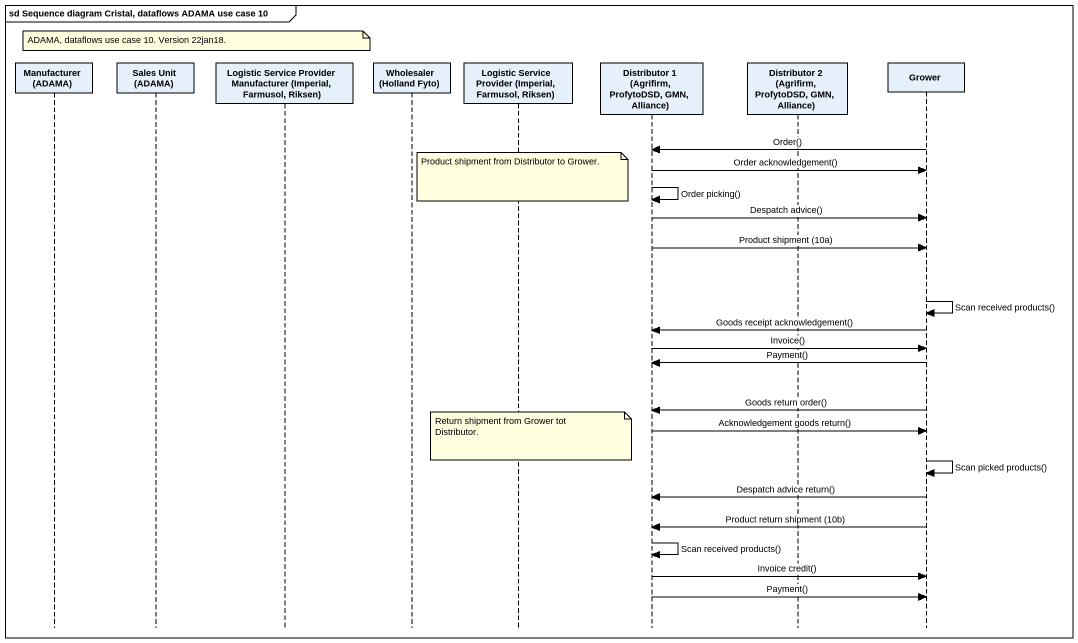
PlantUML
@startuml
mainframe sd Sequence diagram Cristal, dataflows ADAMA use case 10
hide footbox
participant "Manufacturer (ADAMA)" as Manufacturer_ADAMA
participant "Sales Unit (ADAMA)" as Sales_Unit_ADAMA
participant "Logistic Service Provider Manufacturer (Imperial, Farmusol, Riksen)" as Logistic_Service_Provider
participant "Wholesaler (Holland Fyto)" as Wholesaler_Holland_Fyto
participant "Logistic Service Provider (Imperial, Farmusol, Riksen)" as Logistic_Service_Provider_2
participant "Distributor 1 (Agrifirm, ProfytoDSD, GMN, Alliance)" as Distributor_1_Agrifirm
participant "Distributor 2 (Agrifirm, ProfytoDSD, GMN, Alliance)" as Distributor_2_Agrifirm
participant Grower

note over Sales_Unit_ADAMA : ADAMA, dataflows use case 10. Version 22jan18.
Grower -> Distributor_1_Agrifirm : Order()
Distributor_1_Agrifirm -> Grower : Order acknowledgement()
note over Logistic_Service_Provider_2 : Product shipment from Distributor to Grower.
Distributor_1_Agrifirm -> Distributor_1_Agrifirm : Order picking()
Distributor_1_Agrifirm -> Grower : Despatch advice()
Distributor_1_Agrifirm -> Grower : Product shipment (10a)
Grower -> Grower : Scan received products()
Grower -> Distributor_1_Agrifirm : Goods receipt acknowledgement()
Distributor_1_Agrifirm -> Grower : Invoice()
Grower -> Distributor_1_Agrifirm : Payment()
Grower -> Distributor_1_Agrifirm : Goods return order()
Distributor_1_Agrifirm -> Grower : Acknowledgement goods return()
note over Logistic_Service_Provider_2 : Return shipment from Grower tot Distributor.
Grower -> Grower : Scan picked products()
Grower -> Distributor_1_Agrifirm : Despatch advice return()
Grower -> Distributor_1_Agrifirm : Product return shipment (10b)
Distributor_1_Agrifirm -> Distributor_1_Agrifirm : Scan received products()
Distributor_1_Agrifirm -> Grower : Invoice credit()
Distributor_1_Agrifirm -> Grower : Payment()
@enduml
